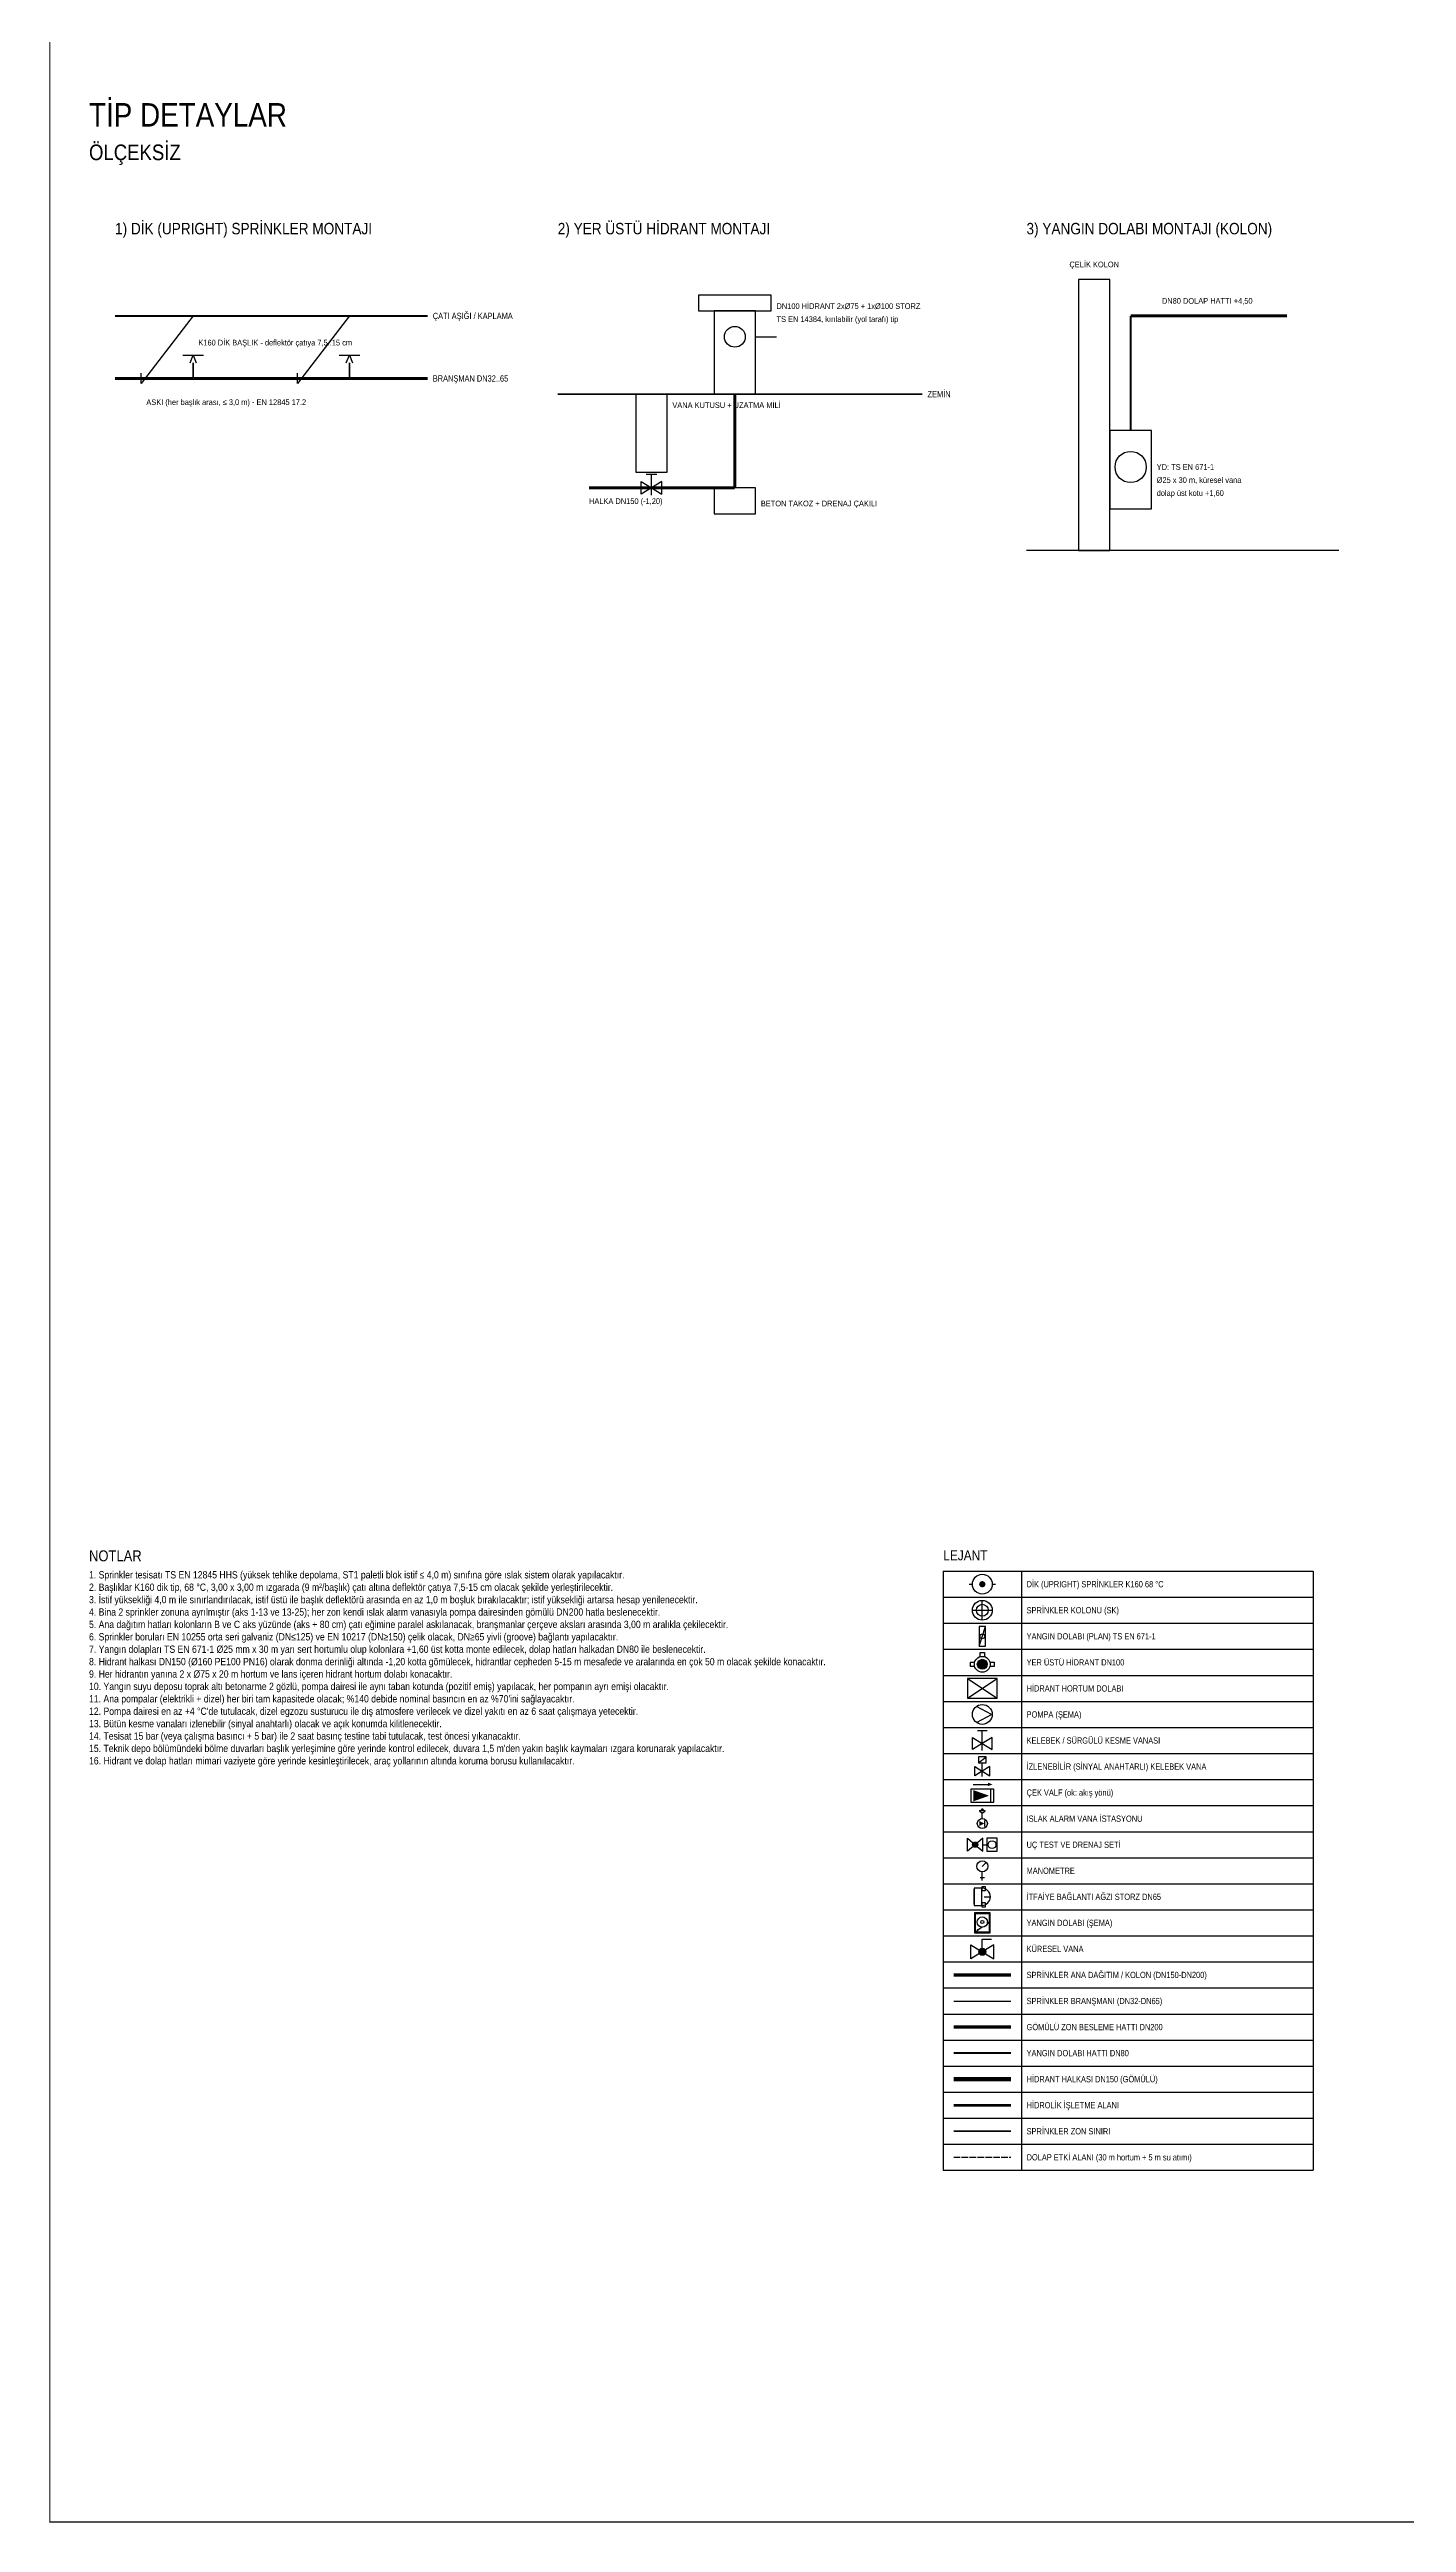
# Model space of a CAD drawing. Header units: centimetres. Extents: x 183171 to 202211, y -17274 to 19108.
# Drawn here: x 184107 to 189319, y -17274 to -7781 of the extents above; entities that cross this region are included whole.
import ezdxf
from ezdxf.enums import TextEntityAlignment as Align

# ---------------------------------------------------------------- set-up
doc = ezdxf.new("R2010")
doc.units = ezdxf.units.CM
doc.header["$LTSCALE"] = 20
doc.linetypes.add('DASHDOT', pattern=[3.556, 2.54, -0.508, 0, -0.508])
doc.linetypes.add('DASHED', pattern=[1.524, 1.27, -0.254])
for name, color, linetype in [('ROTAS-DETAY', 7, 'CONTINUOUS'), ('ROTAS-DETAY-BORU', 1, 'CONTINUOUS'), ('ROTAS-DETAY-YAZI', 7, 'CONTINUOUS'), ('ROTAS-LEJANT', 7, 'CONTINUOUS'), ('ROTAS-NOT', 7, 'CONTINUOUS'), ('ROTAS-PAFTA', 7, 'CONTINUOUS'), ('ROTAS-YANGIN-ALAN', 6, 'CONTINUOUS'), ('ROTAS-YANGIN-DOLAP-BORU', 30, 'CONTINUOUS'), ('ROTAS-YANGIN-DOLAP-ETKI', 9, 'DASHED'), ('ROTAS-YANGIN-HIDRANT-BORU', 4, 'DASHED'), ('ROTAS-YANGIN-SPR-ANA', 1, 'CONTINUOUS'), ('ROTAS-YANGIN-SPR-BORU', 1, 'CONTINUOUS'), ('ROTAS-YANGIN-SPR-GOMULU', 1, 'DASHED'), ('ROTAS-YANGIN-ZON', 3, 'DASHDOT')]:
    doc.layers.add(name, color=color, linetype=linetype)
doc.styles.add('ROTAS', font='arial.ttf')

# ---------------------------------------------------------------- blocks, each defined once
blk = doc.blocks.new('ROTAS-SMB-KELEBEK')
for p, q in [((-5, 13), (5, 13)), ((0, 7), (0, 13)), ((0, -7), (0, 7))]:
    blk.add_line(p, q)
for points in [[(-10, -6), (-10, 6), (0, 0)], [(10, -6), (10, 6), (0, 0)]]:
    blk.add_lwpolyline(points, close=True)
blk = doc.blocks.new('ROTAS-SMB-SPR-DIK')
h = blk.add_hatch(color=256)
h.dxf.hatch_style = 1
h.paths.add_polyline_path([(4, 0), (2.8, 2.8), (0, 4), (-2.8, 2.8), (-4, 0), (-2.8, -2.8), (0, -4), (2.8, -2.8)])
for p, q in [((-16, 0), (-12, 0)), ((12, 0), (16, 0))]:
    blk.add_line(p, q)
blk.add_circle((0, 0), 12)
blk = doc.blocks.new('ROTAS-SMB-KOLON-YUK')
for p, q in [((-20, 0), (20, 0)), ((0, -20), (0, 20))]:
    blk.add_line(p, q)
for radius in [20, 12]:
    blk.add_circle((0, 0), radius)
blk = doc.blocks.new('ROTAS-SMB-DOLAP-PLAN')
blk.add_line((0, -40), (25, 40))
blk.add_lwpolyline([(0, -40), (25, -40), (25, 40), (0, 40)], close=True)
blk.add_circle((12.5, 0), 10)
blk = doc.blocks.new('ROTAS-SMB-HIDRANT')
h = blk.add_hatch(color=256)
h.dxf.hatch_style = 1
h.paths.add_polyline_path([(22, 0), (19, 11), (11, 19), (0, 22), (-11, 19), (-19, 11), (-22, 0), (-19, -11), (-11, -19), (0, -22), (11, -19), (19, -11)])
for points in [[(-35, -9), (-52, -9), (-52, 9), (-35, 9)], [(-9, 35), (-9, 52), (9, 52), (9, 35)], [(35, 9), (52, 9), (52, -9), (35, -9)]]:
    blk.add_lwpolyline(points)
for radius in [35, 22]:
    blk.add_circle((0, 0), radius)
blk = doc.blocks.new('ROTAS-SMB-HORTUM-DOLABI')
for p, q in [((-30, -20), (30, 20)), ((-30, 20), (30, -20))]:
    blk.add_line(p, q)
blk.add_lwpolyline([(-30, -20), (30, -20), (30, 20), (-30, 20)], close=True)
blk = doc.blocks.new('ROTAS-SMB-POMPA-SEMA')
blk.add_lwpolyline([(-18, -24), (28, 0), (-18, 24)])
blk.add_circle((0, 0), 30)
blk = doc.blocks.new('ROTAS-SMB-IZLENEBILIR-KELEBEK')
for p, q in [((-5, 11), (5, 19)), ((0, 7), (0, 11)), ((0, -7), (0, 7))]:
    blk.add_line(p, q)
for points in [[(-10, -6), (-10, 6), (0, 0)], [(-5, 11), (5, 11), (5, 19), (-5, 19)], [(10, -6), (10, 6), (0, 0)]]:
    blk.add_lwpolyline(points, close=True)
blk = doc.blocks.new('ROTAS-SMB-CEKVALF')
h = blk.add_hatch(color=256)
h.dxf.hatch_style = 1
h.paths.add_polyline_path([(-8, -5), (-8, 5), (6, 0)])
h = blk.add_hatch(color=256)
h.dxf.hatch_style = 1
h.paths.add_polyline_path([(9, 10), (5, 11.5), (5, 8.5)])
for p, q in [((-8, 10), (5, 10)), ((7.5, -6), (7.5, 6))]:
    blk.add_line(p, q)
blk.add_lwpolyline([(-10, -6), (-10, 6), (10, 6), (10, -6)], close=True)
blk = doc.blocks.new('ROTAS-SMB-ISLAK-ALARM')
h = blk.add_hatch(color=256)
h.dxf.hatch_style = 1
h.paths.add_polyline_path([(-6, -5), (-6, 5), (4, 0)])
for p, q in [((-6, 26), (6, 26)), ((0, 10), (0, 22)), ((5, -6), (5, 6))]:
    blk.add_line(p, q)
for centre, radius in [((0, 0), 10), ((0, 28), 1.5)]:
    blk.add_circle(centre, radius)
blk.add_arc((0, 28), 6, 200, 340)
blk = doc.blocks.new('ROTAS-SMB-TEST-DRENAJ')
h = blk.add_hatch(color=256)
h.dxf.hatch_style = 1
h.paths.add_polyline_path([(-3, 0), (-3.1, 0.6), (-3.4, 1.2), (-3.8, 1.6), (-4.4, 1.9), (-5, 2), (-5.6, 1.9), (-6.2, 1.6), (-6.6, 1.2), (-6.9, 0.6), (-7, 0), (-6.9, -0.6), (-6.6, -1.2), (-6.2, -1.6), (-5.6, -1.9), (-5, -2), (-4.4, -1.9), (-3.8, -1.6), (-3.4, -1.2), (-3.1, -0.6)])
blk.add_line((1, 0), (4, 0))
for points in [[(-11, -5), (-11, 5), (-5, 0)], [(1, -5), (1, 5), (-5, 0)], [(4, -5), (12, -5), (12, 5), (4, 5)]]:
    blk.add_lwpolyline(points, close=True)
for centre, radius in [((-5, 0), 2), ((8, 0), 3)]:
    blk.add_circle(centre, radius)
blk = doc.blocks.new('ROTAS-SMB-MANOMETRE')
for p, q in [((-2, 3), (2, 3)), ((0, 13), (3, 16)), ((0, 5), (0, 8)), ((0, 0), (0, 5))]:
    blk.add_line(p, q)
blk.add_circle((0, 13), 5)
blk = doc.blocks.new('ROTAS-SMB-STORZ')
for p, q in [((0, -6), (0, 6)), ((8, 0), (13, 0))]:
    blk.add_line(p, q)
for points in [[(0, -7), (6, -7), (6, 7), (0, 7)], [(6, 5), (9, 5), (9, 8), (6, 8)], [(6, -8), (9, -8), (9, -5), (6, -5)]]:
    blk.add_lwpolyline(points, close=True)
blk.add_arc((6, 0), 7, -90, 90)
blk = doc.blocks.new('ROTAS-SMB-YANGIN-DOLABI-KOLON')
blk.add_line((-20, -11), (-30, -18))
for points in [[(-40, -25), (0, -25), (0, 25), (-40, 25)], [(-38, -23), (-2, -23), (-2, 23), (-38, 23)], [(-7, -2.5), (-7, 2.5), (-4, 0)], [(-1, -2.5), (-1, 2.5), (-4, 0)], [(-30, -18), (-34, -21), (-31, -16)]]:
    blk.add_lwpolyline(points, close=True)
for radius in [13, 4]:
    blk.add_circle((-20, 2), radius)
blk = doc.blocks.new('ROTAS-SMB-KURESEL')
h = blk.add_hatch(color=256)
h.dxf.hatch_style = 1
h.paths.add_polyline_path([(3, 0), (2.9, 0.9), (2.4, 1.8), (1.8, 2.4), (0.9, 2.9), (0, 3), (-0.9, 2.9), (-1.8, 2.4), (-2.4, 1.8), (-2.9, 0.9), (-3, 0), (-2.9, -0.9), (-2.4, -1.8), (-1.8, -2.4), (-0.9, -2.9), (0, -3), (0.9, -2.9), (1.8, -2.4), (2.4, -1.8), (2.9, -0.9)])
for p, q in [((0, 3), (0, 11)), ((0, 11), (8, 11))]:
    blk.add_line(p, q)
for points in [[(-10, -6), (-10, 6), (0, 0)], [(10, -6), (10, 6), (0, 0)]]:
    blk.add_lwpolyline(points, close=True)
blk.add_circle((0, 0), 3)

msp = doc.modelspace()

# ---------------------------------------------------------------- linework, layer by layer
at = {"layer": 'ROTAS-DETAY'}
for p, q in [((184659, -8803.8), (184459, -9063.8)), ((185259, -8803.8), (185059, -9063.8)), ((186819, -8883.8), (186899, -8883.8)), ((184459, -9063.8), (184459, -9023.8)), ((185059, -9063.8), (185059, -9023.8))]:
    msp.add_line(p, q, dxfattribs=at)
for points in [[(186599, -8783.8), (186879, -8783.8), (186879, -8723.8), (186599, -8723.8)], [(188059, -9703.8), (188179, -9703.8), (188179, -8663.8), (188059, -8663.8)], [(186659, -9103.8), (186819, -9103.8), (186819, -8783.8), (186659, -8783.8)], [(186359, -9403.8), (186479, -9403.8), (186479, -9103.8), (186359, -9103.8)], [(188179, -9543.8), (188339, -9543.8), (188339, -9243.8), (188179, -9243.8)], [(186659, -9563.8), (186819, -9563.8), (186819, -9463.8), (186659, -9463.8)]]:
    msp.add_lwpolyline(points, close=True, dxfattribs=at)
for points, const_width in [([(184359, -8803.8), (185559, -8803.8)], 8), ([(186059, -9103.8), (187459, -9103.8)], 6), ([(187859, -9703.8), (189059, -9703.8)], 6)]:
    msp.add_lwpolyline(points, dxfattribs=dict(at, const_width=const_width))
for centre, radius in [((186739, -8883.8), 40), ((188259, -9383.8), 60)]:
    msp.add_circle(centre, radius, dxfattribs=at)
at = {"layer": 'ROTAS-DETAY-BORU'}
for points, const_width in [([(188259, -8803.8), (188859, -8803.8)], 12), ([(188259, -9243.8), (188259, -8803.8)], 8), ([(184659, -9043.8), (184659, -8983.8)], 6), ([(185259, -9043.8), (185259, -8983.8)], 6), ([(184359, -9043.8), (185559, -9043.8)], 12), ([(186739, -9103.8), (186739, -9463.8)], 12), ([(186739, -9463.8), (186179, -9463.8)], 12)]:
    msp.add_lwpolyline(points, dxfattribs=dict(at, const_width=const_width))
for points in [[(184619, -8953.8), (184699, -8953.8)], [(184647, -8983.8), (184659, -8953.8), (184671, -8983.8)], [(185219, -8953.8), (185299, -8953.8)], [(185247, -8983.8), (185259, -8953.8), (185271, -8983.8)]]:
    msp.add_lwpolyline(points, dxfattribs=at)
at = {"layer": 'ROTAS-LEJANT'}
for p, q in [((187539.4, -13622.4), (188959.4, -13622.4)), ((187539.4, -13622.4), (187539.4, -15922.4)), ((187839.4, -13622.4), (187839.4, -15922.4)), ((188959.4, -13622.4), (188959.4, -15922.4)), ((187539.4, -13722.4), (188959.4, -13722.4)), ((187539.4, -13822.4), (188959.4, -13822.4)), ((187539.4, -13922.4), (188959.4, -13922.4)), ((187539.4, -14022.4), (188959.4, -14022.4)), ((187539.4, -14122.4), (188959.4, -14122.4)), ((187539.4, -14222.4), (188959.4, -14222.4)), ((187539.4, -14322.4), (188959.4, -14322.4)), ((187539.4, -14422.4), (188959.4, -14422.4)), ((187539.4, -14522.4), (188959.4, -14522.4)), ((187539.4, -14622.4), (188959.4, -14622.4)), ((187539.4, -14722.4), (188959.4, -14722.4)), ((187539.4, -14822.4), (188959.4, -14822.4)), ((187539.4, -14922.4), (188959.4, -14922.4)), ((187539.4, -15022.4), (188959.4, -15022.4)), ((187539.4, -15122.4), (188959.4, -15122.4)), ((187539.4, -15222.4), (188959.4, -15222.4)), ((187539.4, -15322.4), (188959.4, -15322.4)), ((187539.4, -15422.4), (188959.4, -15422.4)), ((187539.4, -15522.4), (188959.4, -15522.4)), ((187539.4, -15622.4), (188959.4, -15622.4)), ((187539.4, -15722.4), (188959.4, -15722.4)), ((187539.4, -15822.4), (188959.4, -15822.4)), ((187539.4, -15922.4), (188959.4, -15922.4))]:
    msp.add_line(p, q, dxfattribs=at)
at = {"layer": 'ROTAS-PAFTA', "const_width": 4}
msp.add_lwpolyline([(184109, -17272.4), (202209, -17272.4), (202209, 6856), (184109, 6856)], close=True, dxfattribs=at)
at = {"layer": 'ROTAS-YANGIN-ALAN', "const_width": 10}
msp.add_lwpolyline([(187579.4, -15672.4), (187799.4, -15672.4)], dxfattribs=at)
at = {"layer": 'ROTAS-YANGIN-DOLAP-BORU', "const_width": 8}
msp.add_lwpolyline([(187579.4, -15472.4), (187799.4, -15472.4)], dxfattribs=at)
at = {"layer": 'ROTAS-YANGIN-DOLAP-ETKI'}
msp.add_line((187579.4, -15872.4), (187799.4, -15872.4), dxfattribs=at)
at = {"layer": 'ROTAS-YANGIN-HIDRANT-BORU', "const_width": 16}
msp.add_lwpolyline([(187579.4, -15572.4), (187799.4, -15572.4)], dxfattribs=at)
at = {"layer": 'ROTAS-YANGIN-SPR-ANA', "const_width": 12}
msp.add_lwpolyline([(187579.4, -15172.4), (187799.4, -15172.4)], dxfattribs=at)
at = {"layer": 'ROTAS-YANGIN-SPR-BORU'}
msp.add_line((187579.4, -15272.4), (187799.4, -15272.4), dxfattribs=at)
at = {"layer": 'ROTAS-YANGIN-SPR-GOMULU', "const_width": 12}
msp.add_lwpolyline([(187579.4, -15372.4), (187799.4, -15372.4)], dxfattribs=at)
at = {"layer": 'ROTAS-YANGIN-ZON', "const_width": 6}
msp.add_lwpolyline([(187579.4, -15772.4), (187799.4, -15772.4)], dxfattribs=at)

# ---------------------------------------------------------------- block references
at = {"layer": 'ROTAS-DETAY-BORU', "xscale": 4, "yscale": 4, "zscale": 2}
msp.add_blockref('ROTAS-SMB-KELEBEK', (186419, -9463.8), dxfattribs=at)
at = {"layer": 'ROTAS-LEJANT', "zscale": 2}
for name, p, xscale, yscale in [('ROTAS-SMB-SPR-DIK', (187689.4, -13672.4), 3.1666666666666665, 3.1666666666666665), ('ROTAS-SMB-KOLON-YUK', (187689.4, -13772.4), 1.9, 1.9), ('ROTAS-SMB-DOLAP-PLAN', (187677.5, -13872.4), 0.95, 0.95), ('ROTAS-SMB-HIDRANT', (187689.4, -13979.9), 0.8735632183908046, 0.8735632183908046), ('ROTAS-SMB-HORTUM-DOLABI', (187689.4, -14072.4), 1.9, 1.9), ('ROTAS-SMB-POMPA-SEMA', (187689.4, -14172.4), 1.2666666666666666, 1.2666666666666666), ('ROTAS-SMB-KELEBEK', (187689.4, -14283.8), 3.8, 3.8), ('ROTAS-SMB-IZLENEBILIR-KELEBEK', (187689.4, -14390), 2.923076923076923, 2.923076923076923), ('ROTAS-SMB-CEKVALF', (187689.4, -14484.4), 4.3428571428571425, 4.3428571428571425), ('ROTAS-SMB-ISLAK-ALARM', (187689.4, -14591.2), 1.9240506329113924, 1.9240506329113924), ('ROTAS-SMB-TEST-DRENAJ', (187686.9, -14672.4), 5, 5), ('ROTAS-SMB-MANOMETRE', (187689.4, -14810.4), 4.222222222222222, 4.222222222222222), ('ROTAS-SMB-STORZ', (187658.5, -14872.4), 4.75, 4.75), ('ROTAS-SMB-YANGIN-DOLABI-KOLON', (187719.8, -14972.4), 1.52, 1.52), ('ROTAS-SMB-KURESEL', (187689.4, -15083.6), 4.470588235294118, 4.470588235294118)]:
    msp.add_blockref(name, p, dxfattribs=dict(at, xscale=xscale, yscale=yscale))

# ---------------------------------------------------------------- texts
at = {"layer": 'ROTAS-DETAY-YAZI', "style": 'ROTAS', "width": 0.85}
for s, height, p in [('1) DİK (UPRIGHT) SPRİNKLER MONTAJI', 44, (184359, -8503.8)), ('2) YER ÜSTÜ HİDRANT MONTAJI', 44, (186059, -8503.8)), ('3) YANGIN DOLABI MONTAJI (KOLON)', 44, (187859, -8503.8)), ('TS EN 14384, kırılabilir (yol tarafı) tip', 22, (186899, -8833.8)), ('DN100 HİDRANT 2xØ75 + 1xØ100 STORZ', 22, (186899, -8783.8)), ('DN80 DOLAP HATTI +4,50', 22, (188379, -8763.8)), ('K160 DİK BAŞLIK - deflektör çatıya 7,5..15 cm', 22, (184679, -8923.8)), ('VANA KUTUSU + UZATMA MİLİ', 22, (186499, -9163.8))]:
    msp.add_text(s, height=height, dxfattribs=at).set_placement(p, align=Align.BOTTOM_LEFT)
msp.add_text('ÇELİK KOLON', height=22, dxfattribs=at).set_placement((188119, -8623.8), align=Align.BOTTOM_CENTER)
for s, height, p in [('ÇATI AŞIĞI / KAPLAMA', 24, (185579, -8803.8)), ('BRANŞMAN DN32..65', 24, (185579, -9043.8)), ('ZEMİN', 24, (187479, -9103.8)), ('YD: TS EN 671-1', 22, (188359, -9383.8)), ('Ø25 x 30 m, küresel vana', 22, (188359, -9433.8)), ('dolap üst kotu +1,60', 22, (188359, -9483.8)), ('BETON TAKOZ + DRENAJ ÇAKILI', 22, (186839, -9523.8))]:
    msp.add_text(s, height=height, dxfattribs=at).set_placement(p, align=Align.MIDDLE_LEFT)
for s, p in [('ASKI (her başlık arası, ≤ 3,0 m) - EN 12845 17.2', (184479, -9123.8)), ('HALKA DN150 (-1,20)', (186179, -9503.8))]:
    msp.add_text(s, height=22, dxfattribs=at).set_placement(p, align=Align.TOP_LEFT)
at = {"layer": 'ROTAS-LEJANT', "style": 'ROTAS', "width": 0.85}
msp.add_text('LEJANT', height=38.4, dxfattribs=at).set_placement((187539.4, -13592.4), align=Align.BOTTOM_LEFT)
for s, p in [('DİK (UPRIGHT) SPRİNKLER K160 68 °C', (187859.4, -13672.4)), ('SPRİNKLER KOLONU (SK)', (187859.4, -13772.4)), ('YANGIN DOLABI (PLAN) TS EN 671-1', (187859.4, -13872.4)), ('YER ÜSTÜ HİDRANT DN100', (187859.4, -13972.4)), ('HİDRANT HORTUM DOLABI', (187859.4, -14072.4)), ('POMPA (ŞEMA)', (187859.4, -14172.4)), ('KELEBEK / SÜRGÜLÜ KESME VANASI', (187859.4, -14272.4)), ('İZLENEBİLİR (SİNYAL ANAHTARLI) KELEBEK VANA', (187859.4, -14372.4)), ('ÇEK VALF (ok: akış yönü)', (187859.4, -14472.4)), ('ISLAK ALARM VANA İSTASYONU', (187859.4, -14572.4)), ('UÇ TEST VE DRENAJ SETİ', (187859.4, -14672.4)), ('MANOMETRE', (187859.4, -14772.4)), ('İTFAİYE BAĞLANTI AĞZI STORZ DN65', (187859.4, -14872.4)), ('YANGIN DOLABI (ŞEMA)', (187859.4, -14972.4)), ('KÜRESEL VANA', (187859.4, -15072.4)), ('SPRİNKLER ANA DAĞITIM / KOLON (DN150-DN200)', (187859.4, -15172.4)), ('SPRİNKLER BRANŞMANI (DN32-DN65)', (187859.4, -15272.4)), ('GÖMÜLÜ ZON BESLEME HATTI DN200', (187859.4, -15372.4)), ('YANGIN DOLABI HATTI DN80', (187859.4, -15472.4)), ('HİDRANT HALKASI DN150 (GÖMÜLÜ)', (187859.4, -15572.4)), ('HİDROLİK İŞLETME ALANI', (187859.4, -15672.4)), ('SPRİNKLER ZON SINIRI', (187859.4, -15772.4)), ('DOLAP ETKİ ALANI (30 m hortum + 5 m su atımı)', (187859.4, -15872.4))]:
    msp.add_text(s, height=24, dxfattribs=at).set_placement(p, align=Align.MIDDLE_LEFT)
at = {"layer": 'ROTAS-NOT', "style": 'ROTAS', "width": 0.85}
for s, height, p in [('NOTLAR', 42, (184259, -13597.1)), ('2. Başlıklar K160 dik tip, 68 °C, 3,00 x 3,00 m ızgarada (9 m²/başlık) çatı altına deflektör çatıya 7,5-15 cm olacak şekilde yerleştirilecektir.', 28, (184259, -13706.3)), ('1. Sprinkler tesisatı TS EN 12845 HHS (yüksek tehlike depolama, ST1 paletli blok istif ≤ 4,0 m) sınıfına göre ıslak sistem olarak yapılacaktır.', 28, (184259, -13658.7)), ('4. Bina 2 sprinkler zonuna ayrılmıştır (aks 1-13 ve 13-25); her zon kendi ıslak alarm vanasıyla pompa dairesinden gömülü DN200 hatla beslenecektir.', 28, (184259, -13801.5)), ('3. İstif yüksekliği 4,0 m ile sınırlandırılacak, istif üstü ile başlık deflektörü arasında en az 1,0 m boşluk bırakılacaktır; istif yüksekliği artarsa hesap yenilenecektir.', 28, (184259, -13753.9)), ('5. Ana dağıtım hatları kolonların B ve C aks yüzünde (aks + 80 cm) çatı eğimine paralel askılanacak, branşmanlar çerçeve aksları arasında 3,00 m aralıkla çekilecektir.', 28, (184259, -13849.1)), ('6. Sprinkler boruları EN 10255 orta seri galvaniz (DN≤125) ve EN 10217 (DN≥150) çelik olacak, DN≥65 yivli (groove) bağlantı yapılacaktır.', 28, (184259, -13896.7)), ('8. Hidrant halkası DN150 (Ø160 PE100 PN16) olarak donma derinliği altında -1,20 kotta gömülecek, hidrantlar cepheden 5-15 m mesafede ve aralarında en çok 50 m olacak şekilde konacaktır.', 28, (184259, -13991.9)), ('7. Yangın dolapları TS EN 671-1 Ø25 mm x 30 m yarı sert hortumlu olup kolonlara +1,60 üst kotta monte edilecek, dolap hatları halkadan DN80 ile beslenecektir.', 28, (184259, -13944.3)), ('9. Her hidrantın yanına 2 x Ø75 x 20 m hortum ve lans içeren hidrant hortum dolabı konacaktır.', 28, (184259, -14039.5)), ('10. Yangın suyu deposu toprak altı betonarme 2 gözlü, pompa dairesi ile aynı taban kotunda (pozitif emiş) yapılacak, her pompanın ayrı emişi olacaktır.', 28, (184259, -14087.1)), ("11. Ana pompalar (elektrikli + dizel) her biri tam kapasitede olacak; %140 debide nominal basıncın en az %70'ini sağlayacaktır.", 28, (184259, -14134.7)), ("12. Pompa dairesi en az +4 °C'de tutulacak, dizel egzozu susturucu ile dış atmosfere verilecek ve dizel yakıtı en az 6 saat çalışmaya yetecektir.", 28, (184259, -14182.3)), ('13. Bütün kesme vanaları izlenebilir (sinyal anahtarlı) olacak ve açık konumda kilitlenecektir.', 28, (184259, -14229.9)), ('14. Tesisat 15 bar (veya çalışma basıncı + 5 bar) ile 2 saat basınç testine tabi tutulacak, test öncesi yıkanacaktır.', 28, (184259, -14277.5)), ("15. Teknik depo bölümündeki bölme duvarları başlık yerleşimine göre yerinde kontrol edilecek, duvara 1,5 m'den yakın başlık kaymaları ızgara korunarak yapılacaktır.", 28, (184259, -14325.1)), ('16. Hidrant ve dolap hatları mimari vaziyete göre yerinde kesinleştirilecek, araç yollarının altında koruma borusu kullanılacaktır.', 28, (184259, -14372.7))]:
    msp.add_text(s, height=height, dxfattribs=at).set_placement(p, align=Align.BOTTOM_LEFT)
at = {"layer": 'ROTAS-PAFTA', "style": 'ROTAS', "width": 0.85}
for s, height, p in [('TİP DETAYLAR', 90, (184259, -8103.8)), ('ÖLÇEKSİZ', 60, (184259, -8223.8))]:
    msp.add_text(s, height=height, dxfattribs=at).set_placement(p, align=Align.BOTTOM_LEFT)

doc.saveas('drawing.dxf')
